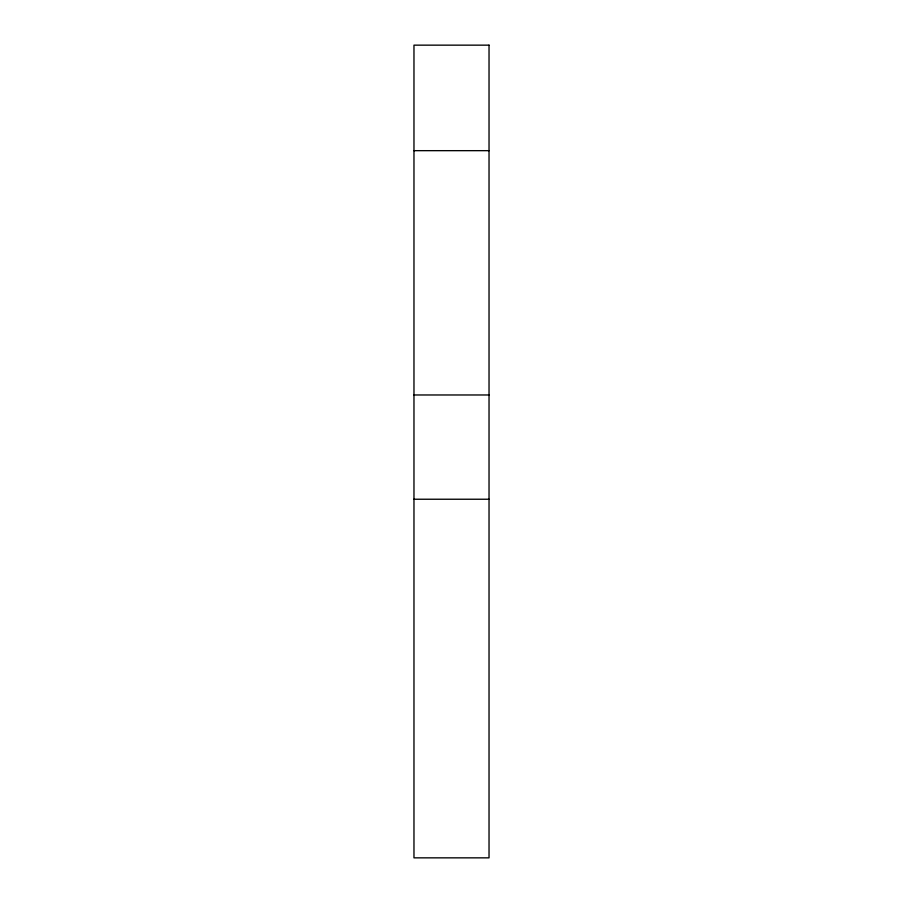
<?xml version="1.0" encoding="UTF-8"?>
<svg xmlns="http://www.w3.org/2000/svg" width="903" height="903" viewBox="0 0 903 903"><rect width="100%" height="100%" fill="white"/><g stroke="black" fill="none" stroke-linecap="round" stroke-linejoin="round"><path stroke-width="1.35" d="M413.969 150.666L489.031 150.666M413.969 394.972L489.031 394.972M413.969 499.235L489.031 499.235M489.031 45.15L413.969 45.15L413.969 857.85L489.031 857.85L489.031 45.15"/></g></svg>
